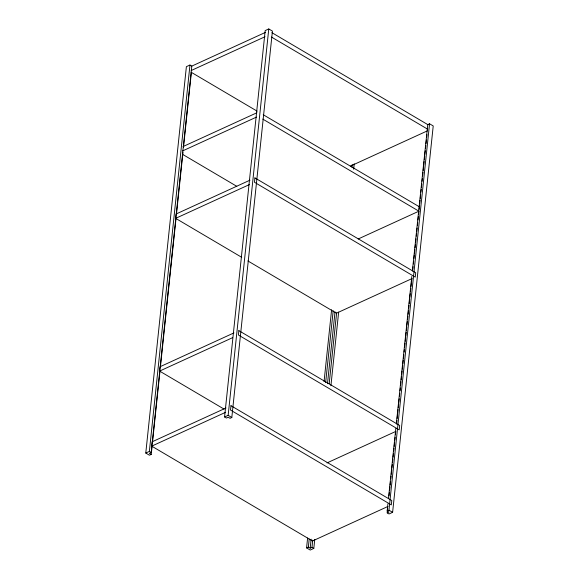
<?xml version="1.0" encoding="UTF-8"?>
<svg xmlns="http://www.w3.org/2000/svg" width="579" height="579" viewBox="0 0 579 579"><rect width="100%" height="100%" fill="white"/><g stroke="black" fill="none" stroke-linecap="round" stroke-linejoin="round"><path stroke-width="0.87" d="M151.228 454.399L149.433 455.21L145.778 453.053L186.387 66.665L189.97 65.029L191.794 66.107L151.184 452.489L149.396 453.314L151.228 454.399L152.082 446.308M145.778 453.053L149.36 451.417L189.97 65.029M388.039 506.408L312.515 540.981L151.72 446.141L152.176 441.777L226.056 407.956M224.08 409.114L159.609 371.088L160.065 366.724L233.945 332.903M241.689 257.293L175.661 218.348L176.117 213.984L249.998 180.156M152.552 441.813L160.014 370.828M160.39 367.231L175.973 218.971M176.544 213.579L182.964 152.472M183.529 147.08L191.367 72.498M224.58 416.981L265.189 30.593L268.772 28.95L272.427 31.107L231.817 417.495L230.037 418.32L228.198 417.235L226.403 418.052L224.58 416.981L228.162 415.338L231.817 417.495M228.162 415.338L268.772 28.95M314.759 539.425L313.811 548.407L310.228 550.05L306.573 547.893L307.615 538.007M324.045 381.655L331.601 309.772M306.573 547.893L308.354 547.068L309.208 538.984M325.637 382.632L333.193 310.742M308.354 547.068L310.192 548.154L311.14 539.165M327.475 383.711L335.031 311.828M310.192 548.154L311.987 547.336L312.74 540.142M329.176 383.79L336.631 312.805M351.931 167.237L352.22 164.537M330.906 385.766L338.65 312.081M353.668 169.213L354.232 163.821M387.677 508.405L387.206 512.893L388.994 512.075L387.156 510.989L387.916 503.802M388.48 498.41L395.848 428.322M396.318 423.828L411.807 276.465M412.371 271.073L427.772 124.601L429.567 123.79L433.222 125.947L392.613 512.335L389.03 513.971L387.206 512.893M389.001 495.827L389.377 492.23M389.566 490.435L389.942 486.838M390.13 485.043L390.514 481.446M390.796 478.753L391.078 476.054M391.266 474.259L391.737 469.764M391.925 467.97L392.301 464.372M392.497 462.578L392.873 458.981M393.061 457.186L393.438 453.589M393.72 450.896L394.002 448.197M394.19 446.402L394.574 442.805M394.856 440.112L395.139 437.413M395.421 434.72L395.703 432.021M396.557 423.937L396.933 420.34M397.122 418.545L397.498 414.955M397.686 413.153L398.062 409.563M398.258 407.761L398.634 404.171M398.822 402.369L399.199 398.779M399.481 396.079L399.763 393.387M400.053 390.687L400.335 387.995M400.617 385.296L400.994 381.706M401.182 379.904L401.558 376.314M401.746 374.519L402.13 370.922M402.318 369.127L402.695 365.53M402.883 363.735L403.259 360.138M403.447 358.343L403.831 354.746M404.113 352.054L404.395 349.354M404.583 347.559L405.054 343.065M405.242 341.27L405.618 337.673M405.814 335.878L406.19 332.281M406.378 330.486L406.755 326.889M406.943 325.094L407.319 321.497M407.507 319.702L407.891 316.105M408.079 314.31L408.456 310.713M408.738 308.021L409.02 305.328M409.208 303.526L409.686 299.032M409.874 297.237L410.25 293.647M410.439 291.845L410.815 288.255M411.003 286.453L411.38 282.863M411.575 281.061L411.857 278.369M412.798 269.38L413.08 266.687M413.363 263.988L413.652 261.295M413.934 258.596L414.311 255.006M414.499 253.204L414.875 249.614M415.063 247.819L415.447 244.222M415.635 242.427L416.011 238.83M416.294 236.138L416.576 233.438M416.764 231.643L417.141 228.046M417.43 225.354L417.712 222.654M417.995 219.962L418.371 216.365M418.559 214.57L418.935 210.973M419.102 209.446L419.507 205.581M419.695 203.786L420.072 200.189M420.26 198.394L420.636 194.797M420.919 192.105L421.208 189.405M421.396 187.61L421.773 184.021M422.055 181.321L422.337 178.629M422.619 175.929L423.003 172.332M423.191 170.537L423.567 166.947M423.756 165.145L424.132 161.555M424.32 159.753L424.696 156.164M424.885 154.361L425.268 150.772M425.551 148.072L425.833 145.38M426.021 143.578L426.397 139.988M426.68 137.288L426.969 134.596M387.156 510.989L388.958 510.179L429.567 123.79M191.649 66.172L265.522 32.352M191.186 70.537L265.066 36.716M183.058 146.559L256.931 112.739M182.595 150.924L256.475 117.103M175.661 218.348L249.542 184.527M350.346 166.13L427.505 130.803M358.169 238.997L418.914 211.19L262.779 119.1M159.609 371.088L232.664 337.644M411.98 278.615L336.457 313.188L247.906 260.955M151.72 446.141L225.593 412.32M326.976 462.925L395.927 431.355M271.913 32.677L428.055 124.775M271.457 37.049L427.591 129.139M191.099 72.209L257.127 111.154M263.235 114.736L419.377 206.826M182.421 154.26L236.797 186.329M388.958 510.179L392.613 512.335M149.36 451.417L151.184 452.489M311.987 547.336L313.811 548.407M230.978 405.698L230.522 410.062L391.324 504.902L391.78 500.538L230.978 405.698M238.866 330.645L238.41 335.017L399.206 429.857L399.669 425.485L238.866 330.645M254.919 177.905L254.463 182.269L415.266 277.109L415.722 272.745L254.919 177.905"/></g></svg>
